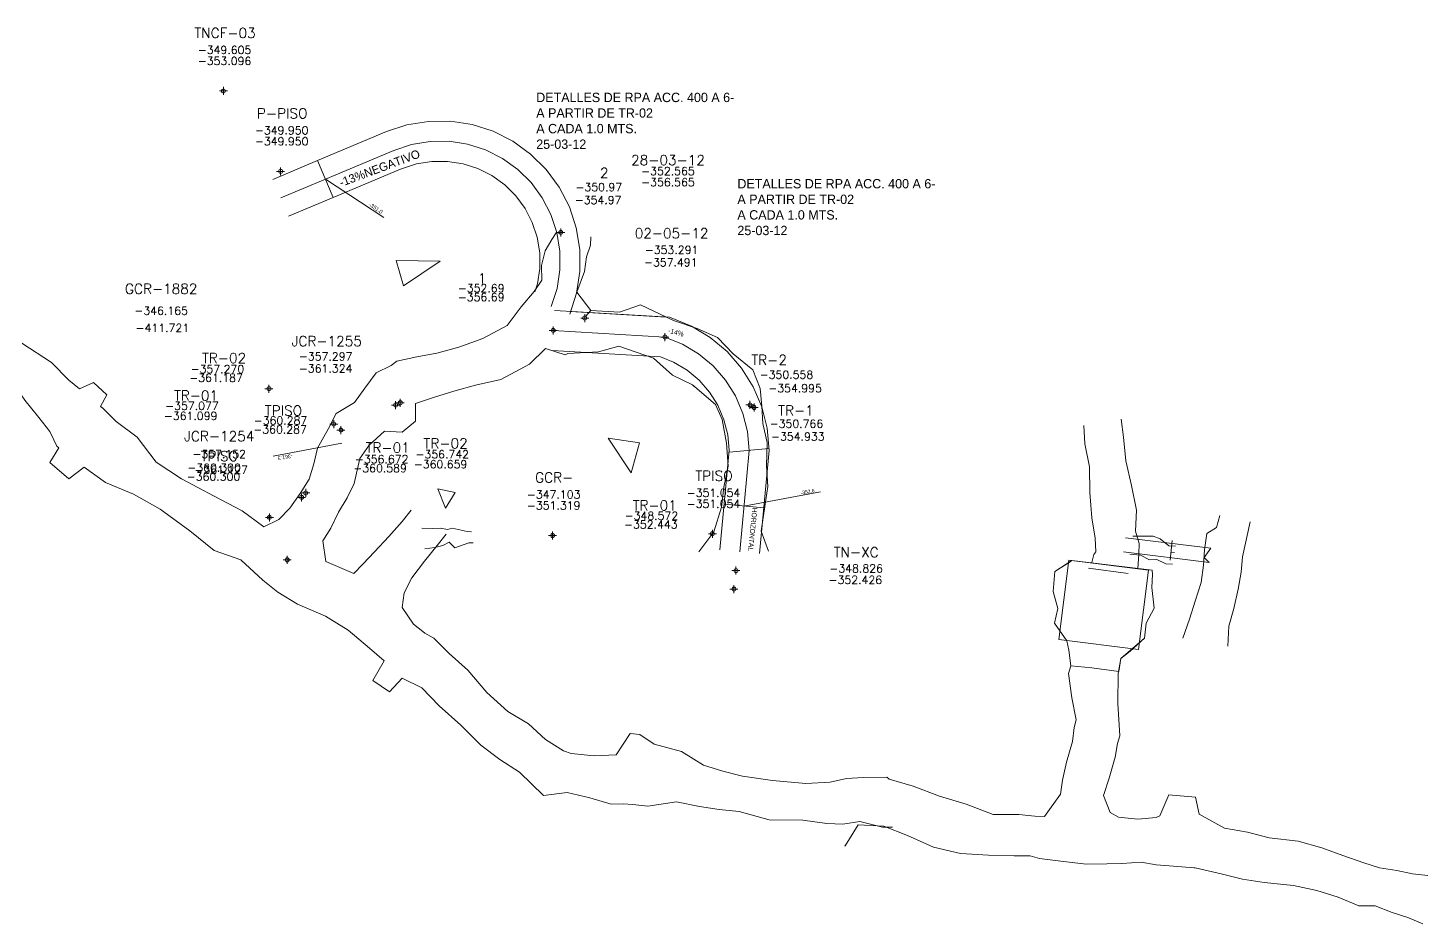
# Model space of a CAD drawing. Extents: x 10449 to 11319, y 9663 to 10021.
# Drawn here: x 10881.9 to 11056.8, y 9740.3 to 9852.3 of the extents above; entities that cross this region are included whole.
import ezdxf
from ezdxf.enums import TextEntityAlignment as Align

# ---------------------------------------------------------------- set-up
doc = ezdxf.new("R2010")
doc.units = 0
doc.header["$MEASUREMENT"] = 0
doc.header["$PDMODE"] = 34
doc.header["$PDSIZE"] = 0.5
for name, color, linetype in [('F-400--7723-EW-SCR', 2, 'Continuous'), ('R-400-7649-NE-FIC', 38, 'Continuous'), ('R-400-7649-NE-SCR', 38, 'Continuous')]:
    doc.layers.add(name, color=color, linetype=linetype)
doc.styles.add('ROMAND', font='ROMAND.SHX')
doc.styles.add('ROMANS', font='ROMANS.SHX', dxfattribs={"width": 2.5})

# ---------------------------------------------------------------- blocks, each defined once
blk = doc.blocks.new('F2')
at = {"lineweight": 0}
blk.add_point((0, 0), dxfattribs=at)
at = {"lineweight": 0, "style": 'ROMAND'}
for tag, height, p in [('NOMBRE', 1.25, (0.2, 6.62)), ('CIELO', 1, (0.14, 4.62)), ('PISO', 1, (0.14, 3.25))]:
    blk.add_attdef(tag, text='', height=height, dxfattribs=at).set_placement(p, align=Align.CENTER)
at = {"lineweight": 0, "style": 'ROMANS', "flags": 1}
for tag, p in [('MINA', (-0.07, -3.26)), ('LOCALIZACION', (-0.07, -4.93)), ('ESTRUCTURA', (-0.07, -6.62)), ('NIVEL', (-0.07, -8.29)), ('OBRA', (-0.07, -10.12)), ('ATRAS', (-0.07, -13.48)), ('FECHA', (-0.07, -11.79)), ('TOPOGRAFO', (2.67, -15.3))]:
    blk.add_attdef(tag, text='', height=1.25, dxfattribs=at).set_placement(p, align=Align.CENTER)

msp = doc.modelspace()

# ---------------------------------------------------------------- linework, layer by layer
at = {"color": 3, "linetype": 'Continuous', "lineweight": 0, "flags": 128}
msp.add_lwpolyline([(10949.61, 9816.53), (10950.45, 9819.15), (10950.87, 9821.86), (10950.85, 9824.61), (10950.41, 9827.32), (10949.55, 9829.93), (10948.29, 9832.37), (10946.66, 9834.59), (10944.71, 9836.52), (10942.48, 9838.12), (10940.03, 9839.36), (10937.41, 9840.2), (10934.69, 9840.61), (10931.95, 9840.6), (10929.23, 9840.15), (10926.72, 9839.32), (10918.09, 9835.7, 0.000083), (10918.09, 9835.7), (10912.52, 9833.36)], format="xyb", dxfattribs=at)
at = {"color": 1, "linetype": 'Continuous', "lineweight": 0, "flags": 128}
for points, elevation in [([(10947.29, 9817.48), (10948.01, 9819.72), (10948.37, 9822.05), (10948.35, 9824.4), (10947.97, 9826.73), (10947.24, 9828.96), (10946.16, 9831.05), (10944.76, 9832.95), (10943.09, 9834.61), (10941.18, 9835.98), (10939.08, 9837.04), (10936.84, 9837.75), (10934.51, 9838.11), (10932.15, 9838.1), (10929.83, 9837.72), (10927.6, 9836.98), (10919.06, 9833.39), (10913.49, 9831.05)], -347.19), ([(10970.83, 9786.85), (10972.01, 9799.5), (10971.8, 9801.85), (10971.22, 9804.13), (10970.3, 9806.3), (10969.05, 9808.29), (10967.5, 9810.06), (10965.7, 9811.57), (10963.68, 9812.78), (10961.49, 9813.66), (10947.53, 9814.48)], -348.84), ([(11030.8, 9791.35), (11030.4, 9789.86), (11029.18, 9789.14), (11028.92, 9787.07), (11028.78, 9785.18), (11028.48, 9783.01), (11027.74, 9780.65), (11027.03, 9778.43), (11026.19, 9776.05)], -353.81), ([(11031.8, 9775.03), (11031.95, 9777.53), (11032.56, 9779.76), (11033.11, 9782.17), (11033.5, 9784.31), (11033.64, 9786.21), (11034.59, 9790.58)], -349.91)]:
    msp.add_lwpolyline(points, dxfattribs=dict(at, elevation=elevation))
at = {"color": 3, "linetype": 'Continuous', "lineweight": 0, "flags": 128}
for points in [[(10945.25, 9819.29), (10945.57, 9820.3), (10945.86, 9822.23), (10945.86, 9824.19), (10945.54, 9826.13), (10944.92, 9827.99), (10944.03, 9829.73), (10942.86, 9831.31), (10941.47, 9832.69), (10939.88, 9833.83), (10938.13, 9834.72), (10936.26, 9835.31), (10934.32, 9835.61), (10932.36, 9835.6), (10930.43, 9835.28), (10928.47, 9834.64), (10920.03, 9831.09), (10914.46, 9828.75)], [(10973.32, 9786.62), (10974.52, 9799.5), (10974.27, 9802.27), (10973.6, 9804.93), (10972.52, 9807.46), (10971.06, 9809.79), (10969.25, 9811.85), (10967.15, 9813.62), (10964.79, 9815.03), (10962.04, 9816.13), (10947.68, 9816.98)], [(10968.34, 9787.08), (10969.5, 9799.51), (10969.33, 9801.43), (10968.84, 9803.33), (10968.08, 9805.14), (10967.04, 9806.79), (10965.75, 9808.27), (10964.25, 9809.53), (10962.57, 9810.54), (10960.94, 9811.19), (10947.38, 9811.98)], [(11019.01, 9788.59), (11029.71, 9787.29)], [(11018.79, 9786.81), (11029.49, 9785.51)], [(11010.71, 9775.88), (11011.97, 9785.8)], [(11011.97, 9785.8), (11021.89, 9784.55)], [(11020.64, 9774.63), (11021.89, 9784.55)], [(11010.71, 9775.88), (11020.64, 9774.63)]]:
    msp.add_lwpolyline(points, dxfattribs=at)
at = {"color": 2, "linetype": 'Continuous', "lineweight": 0, "flags": 128}
for points, elevation in [([(10920.03, 9831.09), (10918.09, 9835.7)], -351.19), ([(10919.06, 9833.39), (10926.37, 9828.59)], -351.19), ([(10947.53, 9814.48), (10961.49, 9813.66)], -352.69), ([(10921.13, 9800.42), (10912.53, 9798.8)], -347.19)]:
    msp.add_lwpolyline(points, dxfattribs=dict(at, elevation=elevation))
for points in [[(10933.39, 9823.15), (10927.92, 9823.22), (10928.81, 9820.05)], [(10933.1, 9794.68), (10934.09, 9792.27), (10935.3, 9794.26)]]:
    msp.add_lwpolyline(points, close=True, dxfattribs=at)
msp.add_lwpolyline([(10949.66, 9816.86), (10961.64, 9816.16)], dxfattribs=at)
at = {"color": 5, "linetype": 'Continuous', "lineweight": 0, "flags": 128}
for points in [[(10958.29, 9800.43), (10954.38, 9801.02), (10957.27, 9796.7), (10958.29, 9800.43)], [(10971.36, 9792.55), (10980.92, 9794.32)], [(10973.85, 9792.31), (10968.87, 9792.78)]]:
    msp.add_lwpolyline(points, dxfattribs=at)
at = {"color": 5, "linetype": 'Continuous', "lineweight": 0, "elevation": -352.84, "flags": 128}
msp.add_lwpolyline([(10974.5, 9799.73), (10969.52, 9799.28)], dxfattribs=at)
at = {"color": 1, "linetype": 'Continuous', "lineweight": 0, "flags": 128}
for points in [[(11024.88, 9788.23), (11024.61, 9785.79)], [(11024.72, 9786.8), (11025.14, 9786.75)], [(11014.42, 9784.8), (11019.37, 9784.12)]]:
    msp.add_lwpolyline(points, dxfattribs=at)
at = {"color": 3, "linetype": 'Continuous', "lineweight": 0, "elevation": -355.25, "flags": 128}
for points in [[(11028.85, 9786.13), (11029.71, 9787.29)], [(11028.85, 9786.13), (11029.49, 9785.51)]]:
    msp.add_lwpolyline(points, dxfattribs=at)
at = {"color": 1, "linetype": 'Continuous', "lineweight": 0, "flags": 128}
msp.add_lwpolyline([(11014.81, 9772.34), (11018.18, 9771.9), (11018.44, 9773.49), (11021.4, 9776.04), (11021.61, 9777.93), (11022.62, 9779.79), (11022.34, 9782.37), (11022.4, 9783.99), (11022.37, 9784.54), (11012.33, 9785.75), (11010.2, 9784.38), (11009.99, 9781.88), (11010.56, 9779.76), (11010.15, 9777.9), (11011.72, 9775.71), (11011.93, 9774.56), (11012.21, 9772.59)], close=True, dxfattribs=at)
at = {"layer": 'F-400--7723-EW-SCR', "color": 1, "linetype": 'Continuous', "lineweight": 0, "elevation": -353.03, "flags": 128}
for points in [[(10854.83, 9829.06), (10855.26, 9828.06), (10857.48, 9827.01), (10859.48, 9826.25), (10861.41, 9825.69), (10862.51, 9825.51), (10865, 9824.48), (10868.16, 9822.73), (10870.55, 9820.66), (10875.74, 9818.07), (10881.16, 9812.89), (10884.84, 9810.48), (10887.03, 9808.26), (10888.35, 9807.19), (10888.35, 9807.19), (10888.35, 9807.19)], [(10884.62, 9801.86), (10884.62, 9801.86), (10883.25, 9803.59), (10881.53, 9805.76), (10880.11, 9807.81), (10873.6, 9812.9), (10871.2, 9813.89), (10865.98, 9817.47), (10863.99, 9815.84), (10862.67, 9812.8), (10861.71, 9810.62), (10860.13, 9808.2), (10858.22, 9806.45), (10857.47, 9805.28), (10857.55, 9804.86), (10857.55, 9804.86), (10857.55, 9804.86)]]:
    msp.add_lwpolyline(points, dxfattribs=at)
at = {"layer": 'F-400--7723-EW-SCR', "color": 2, "linetype": 'Continuous', "lineweight": 0}
for points in [[(10911.37, 9789.94, -356.45), (10908.65, 9791.97, -356.44), (10905.17, 9793.8, -356.41), (10901.07, 9795.94, -356.33), (10897.91, 9798.04, -356.3), (10895.57, 9801.14, -355.98), (10892.93, 9803.12, -355.18), (10891.28, 9804.76, -355.14), (10890.96, 9804.99, -355.12), (10891.76, 9806.44, -355.14), (10890.09, 9808, -355.12), (10888.35, 9807.19, -355.32)], [(10911.37, 9789.94, -361.15), (10908.65, 9791.97, -360.74), (10905.17, 9793.8, -360.61), (10901.07, 9795.94, -360.53), (10897.91, 9798.04, -360.4), (10895.57, 9801.14, -360.18), (10892.93, 9803.12, -360.08), (10891.28, 9804.76, -359.94), (10890.96, 9804.99, -359.92), (10891.76, 9806.44, -359.54), (10890.09, 9808, -359.52), (10888.35, 9807.19, -359.42)], [(11013.84, 9802.62, -360.85), (11013.93, 9800.33, -360.37), (11013.93, 9800.33, -360.37), (11014.53, 9797.43, -359.78), (11014.57, 9794.23, -358.86), (11014.81, 9791.07, -358.84), (11015.24, 9788.54, -359.01), (11015.32, 9786.85, -357.56), (11015.09, 9786.5, -357.25), (11014.81, 9785.48, -357.23)], [(11013.84, 9802.62, -364.65), (11013.93, 9800.33, -364.37), (11013.93, 9800.33, -364.37), (11014.53, 9797.43, -363.88), (11014.57, 9794.23, -363.46), (11014.81, 9791.07, -363.24), (11015.24, 9788.54, -362.81), (11015.32, 9786.85, -362.56), (11015.09, 9786.5, -362.25), (11014.81, 9785.48, -362.23)], [(11018.48, 9803.41, -360.85), (11018.76, 9801.16, -360.37), (11018.76, 9801.16, -360.37), (11019.06, 9798.2, -359.78), (11019.79, 9795.13, -358.86), (11020.42, 9792.03, -358.84), (11020.27, 9789.4, -359.01), (11020.74, 9787.89, -357.56), (11020.7, 9786.54, -357.25), (11020.59, 9784.76, -357.23)], [(11018.48, 9803.41, -364.65), (11018.76, 9801.16, -364.37), (11018.76, 9801.16, -364.37), (11019.06, 9798.2, -363.88), (11019.79, 9795.13, -363.46), (11020.42, 9792.03, -363.24), (11020.27, 9789.4, -362.81), (11020.74, 9787.89, -362.56), (11020.7, 9786.54, -362.25), (11020.59, 9784.76, -362.23)], [(10911.27, 9783.28, -356.53), (10908.5, 9785.85, -356.45), (10905.15, 9786.98, -356.44), (10902.13, 9789.46, -356.41), (10898.43, 9792.18, -356.33), (10895.09, 9794.03, -356.3), (10891.61, 9795.49, -355.98), (10888.91, 9797.39, -355.18), (10887.02, 9795.93, -355.14), (10884.63, 9797.97, -355.12), (10885.76, 9799.84, -355.14), (10885.51, 9800.01, -355.12), (10884.62, 9801.86, -355.32)], [(10911.27, 9783.28, -361.33), (10908.5, 9785.85, -361.15), (10905.15, 9786.98, -360.74), (10902.13, 9789.46, -360.61), (10898.43, 9792.18, -360.53), (10895.09, 9794.03, -360.4), (10891.61, 9795.49, -360.18), (10888.91, 9797.39, -360.08), (10887.02, 9795.93, -359.94), (10884.63, 9797.97, -359.92), (10885.76, 9799.84, -359.54), (10885.51, 9800.01, -359.52), (10884.62, 9801.86, -359.42)], [(10929.78, 9792.04, -357.66), (10928.67, 9790.62, -357.37), (10927, 9788.74, -357.08), (10925.19, 9786.83, -356.89), (10923.75, 9785.28, -357.4), (10922.63, 9784.13, -357.39)], [(10929.78, 9792.04, -361.46), (10928.67, 9790.62, -361.47), (10927, 9788.74, -361.48), (10925.19, 9786.83, -361.39), (10923.75, 9785.28, -361.4), (10922.63, 9784.13, -361.39)], [(10934.14, 9789.02, -357.66), (10933.03, 9787.6, -357.37), (10931.44, 9785.66, -357.08), (10929.87, 9783.58, -356.89), (10928.92, 9781.69, -357.4), (10928.65, 9779.86, -357.18)], [(10934.14, 9789.02, -361.46), (10933.03, 9787.6, -361.47), (10931.44, 9785.66, -361.48), (10929.87, 9783.58, -361.39), (10928.92, 9781.69, -361.4), (10928.65, 9779.86, -361.48)], [(10937.34, 9789.33, -349), (10936.79, 9789.35, -349.62), (10934.9, 9789.79, -351.41), (10934.32, 9789.61, -351.91), (10933.44, 9789.79, -353.33), (10932.41, 9789.75, -355.09), (10931.13, 9789.77, -356.76)], [(10937.34, 9789.33, -351.1), (10936.79, 9789.35, -351.72), (10934.9, 9789.79, -354.11), (10934.32, 9789.61, -354.41), (10933.44, 9789.79, -356.03), (10932.41, 9789.75, -357.39), (10931.13, 9789.77, -359.56)], [(11025.27, 9787.54, -349.93), (11024.43, 9787.58, -350.59), (11023.36, 9788.46, -351.7), (11022.5, 9788.8, -352.43), (11021.29, 9788.79, -353.85), (11019.95, 9788.8, -355.31)], [(11025.27, 9787.54, -351.53), (11024.43, 9787.58, -352.29), (11023.36, 9788.46, -353.6), (11022.5, 9788.8, -354.63), (11021.29, 9788.79, -355.95), (11019.95, 9788.8, -357.71)], [(10937.53, 9787.94, -349), (10936.98, 9787.96, -349.62), (10935.25, 9787.32, -351.41), (10934.54, 9788.03, -351.91), (10933.75, 9787.61, -353.33), (10932.75, 9787.37, -355.09), (10931.49, 9787.19, -356.76)], [(10937.53, 9787.94, -351.1), (10936.98, 9787.96, -351.72), (10935.25, 9787.32, -354.11), (10934.54, 9788.03, -354.41), (10933.75, 9787.61, -356.03), (10932.75, 9787.37, -357.39), (10931.49, 9787.19, -359.56)], [(11024.91, 9785.27, -349.93), (11024.06, 9785.31, -350.59), (11022.95, 9785.89, -351.7), (11022.02, 9785.83, -352.43), (11020.91, 9786.42, -353.85), (11019.59, 9786.53, -355.31)], [(11024.91, 9785.27, -351.53), (11024.06, 9785.31, -352.29), (11022.95, 9785.89, -353.6), (11022.02, 9785.83, -354.63), (11020.91, 9786.42, -355.95), (11019.59, 9786.53, -357.71)], [(10922.63, 9784.13, -357.39), (10919.12, 9785.62, -357.03)], [(10922.63, 9784.13, -361.39), (10919.12, 9785.62, -361.33)], [(11012.24, 9785.66, -356.7), (11010.2, 9784.38, -356.01), (11009.99, 9781.88, -356.13), (11010.56, 9779.76, -356.15), (11010.15, 9777.9, -357.27), (11011.72, 9775.71, -357.48), (11011.93, 9774.56, -357.49), (11012.21, 9772.59, -358.01)], [(11012.24, 9785.66, -361.7), (11010.2, 9784.38, -361.71), (11009.99, 9781.88, -362.03), (11010.56, 9779.76, -362.05), (11010.15, 9777.9, -362.07), (11011.72, 9775.71, -362.18), (11011.93, 9774.56, -362.09), (11012.21, 9772.59, -362.21)], [(10924.59, 9774.78, -357.18), (10921.93, 9777.03, -357.07), (10919.09, 9778.8, -357.39), (10915.58, 9780.29, -357.03), (10913.12, 9781.81, -356.84), (10911.27, 9783.28, -356.53)], [(10924.59, 9774.78, -361.48), (10921.93, 9777.03, -361.67), (10919.09, 9778.8, -361.39), (10915.58, 9780.29, -361.33), (10913.12, 9781.81, -361.44), (10911.27, 9783.28, -361.33)], [(11022.4, 9783.99, -356.7), (11022.34, 9782.37, -356.01), (11022.62, 9779.79, -356.13), (11021.61, 9777.93, -356.15), (11021.4, 9776.04, -357.27), (11019.61, 9774.41, -357.48), (11018.44, 9773.49, -357.49), (11018.13, 9771.62, -358.01)], [(11022.4, 9783.99, -361.7), (11022.34, 9782.37, -361.71), (11022.62, 9779.79, -362.03), (11021.61, 9777.93, -362.05), (11021.4, 9776.04, -362.07), (11019.61, 9774.41, -362.18), (11018.44, 9773.49, -362.09), (11018.13, 9771.62, -362.21)], [(10948.8, 9761.99, -358.27), (10946.57, 9763.38, -357.98), (10944.43, 9765.35, -358.39), (10941.84, 9766.9, -357.99), (10939.23, 9769.24, -357.57), (10936.85, 9772.03, -356.85), (10934.55, 9774.12, -356.35), (10932.63, 9776.04, -356.86), (10931.49, 9776.69, -357.12), (10931.26, 9776.88, -357.11), (10930.09, 9777.81, -357.16), (10928.65, 9779.86, -357.18)], [(10948.8, 9761.99, -362.47), (10946.57, 9763.38, -362.48), (10944.43, 9765.35, -362.39), (10941.84, 9766.9, -362.29), (10939.23, 9769.24, -362.17), (10936.85, 9772.03, -362.05), (10934.55, 9774.12, -361.85), (10932.63, 9776.04, -361.76), (10931.49, 9776.69, -361.72), (10931.26, 9776.88, -361.71), (10930.09, 9777.81, -361.66), (10928.65, 9779.86, -361.48)], [(10946.32, 9756.37, -358.26), (10943.33, 9759.32, -357.98), (10940.88, 9760.89, -358.39), (10938.47, 9762.68, -357.99), (10935.98, 9765.18, -357.57), (10933.3, 9767.58, -356.85), (10931.12, 9769.82, -356.35), (10928.64, 9771.04, -356.86), (10927.09, 9769.36, -357.12), (10924.99, 9770.77, -357.11), (10926.41, 9773.2, -357.16), (10924.59, 9774.78, -357.18)], [(10946.32, 9756.37, -362.36), (10943.33, 9759.32, -362.48), (10940.88, 9760.89, -362.39), (10938.47, 9762.68, -362.29), (10935.98, 9765.18, -362.17), (10933.3, 9767.58, -362.05), (10931.12, 9769.82, -361.85), (10928.64, 9771.04, -361.76), (10927.09, 9769.36, -361.72), (10924.99, 9770.77, -361.71), (10926.41, 9773.2, -361.66), (10924.59, 9774.78, -361.48)], [(11012.21, 9772.59, -362.21), (11011.89, 9771.65, -362.15), (11012.31, 9768.6, -362.17)], [(11012.21, 9772.59, -358.01), (11011.89, 9771.65, -358.15), (11012.31, 9768.6, -357.97)], [(11018.13, 9771.62, -362.21), (11018.13, 9771.62, -362.21), (11018.07, 9767.88, -362.17)], [(11018.13, 9771.62, -358.01), (11018.13, 9771.62, -358.01), (11018.07, 9767.88, -357.97)], [(11012.31, 9768.6, -357.97), (11012.86, 9765.85, -357.56), (11012.61, 9764.88, -357.79), (11012.4, 9763.15, -357.64), (11011.65, 9760.55, -358.13), (11011.14, 9758.29, -358), (11010.92, 9756.55, -358.05), (11008.9, 9753.77, -358.59)], [(11012.31, 9768.6, -362.17), (11012.86, 9765.85, -361.86), (11012.61, 9764.88, -361.89), (11012.4, 9763.15, -361.84), (11011.65, 9760.55, -361.83), (11011.14, 9758.29, -361.9), (11010.92, 9756.55, -362.15), (11008.9, 9753.77, -362.59)], [(11018.07, 9767.88, -357.97), (11018.31, 9763.85, -357.56), (11018.05, 9762.87, -357.79), (11017.75, 9761.18, -357.64), (11017, 9758.57, -358.13), (11016.3, 9756.38, -358), (11017.12, 9754.27, -358.05), (11017.12, 9754.27, -358.05)], [(11018.07, 9767.88, -362.17), (11018.31, 9763.85, -361.86), (11018.05, 9762.87, -361.89), (11017.75, 9761.18, -361.84), (11017, 9758.57, -361.83), (11016.3, 9756.38, -361.9), (11017.12, 9754.27, -362.15), (11017.12, 9754.27, -362.15)], [(10971.19, 9758.79, -357.22), (10971.19, 9758.79, -357.22), (10971.19, 9758.79, -357.22), (10968.74, 9759.44, -357.92), (10966.31, 9760.19, -358.31), (10963.56, 9761.87, -358.1), (10960.14, 9762.82, -358), (10958.35, 9764, -357.89), (10957.15, 9764.12, -357.89), (10955.38, 9761.49, -357.88), (10952.66, 9761.36, -357.98), (10949.77, 9761.65, -358.17), (10948.8, 9761.99, -358.27)], [(10971.19, 9758.79, -362.02), (10971.19, 9758.79, -362.02), (10971.19, 9758.79, -362.02), (10968.74, 9759.44, -362.32), (10966.31, 9760.19, -362.51), (10963.56, 9761.87, -362.6), (10960.14, 9762.82, -362.5), (10958.35, 9764, -362.49), (10957.15, 9764.12, -362.49), (10955.38, 9761.49, -362.38), (10952.66, 9761.36, -362.48), (10949.77, 9761.65, -362.47), (10948.8, 9761.99, -362.47)], [(10989.2, 9758.7, -358.71), (10989.2, 9758.7, -358.71), (10986.29, 9758.63, -358.15), (10984.17, 9758.5, -357.8), (10982.13, 9758.07, -358.06), (10979.1, 9757.91, -358.6), (10974.92, 9758.25, -357.61), (10971.19, 9758.79, -357.22), (10971.19, 9758.79, -357.22), (10971.19, 9758.79, -357.22)], [(10989.2, 9758.7, -362.81), (10989.2, 9758.7, -362.81), (10986.29, 9758.63, -362.95), (10984.17, 9758.5, -362.9), (10982.13, 9758.07, -362.96), (10979.1, 9757.91, -362.5), (10974.92, 9758.25, -362.11), (10971.19, 9758.79, -362.02), (10971.19, 9758.79, -362.02), (10971.19, 9758.79, -362.02)], [(11008.9, 9753.77, -358.59), (11008.9, 9753.77, -358.59), (11008.9, 9753.77, -358.59), (11007.69, 9753.8, -357.59), (11005.71, 9754.03, -357.49), (11002.48, 9754, -357.39), (10999.11, 9755.3, -357.29), (10995.8, 9756.29, -357.99), (10992.52, 9757.57, -358.29), (10989.5, 9758.42, -358.39), (10989.2, 9758.7, -358.71), (10989.2, 9758.7, -358.71), (10989.2, 9758.7, -358.71)], [(11008.9, 9753.77, -362.59), (11008.9, 9753.77, -362.59), (11008.9, 9753.77, -362.59), (11007.69, 9753.8, -362.39), (11005.71, 9754.03, -362.39), (11002.48, 9754, -362.29), (10999.11, 9755.3, -362.49), (10995.8, 9756.29, -362.49), (10992.52, 9757.57, -362.39), (10989.5, 9758.42, -362.39), (10989.2, 9758.7, -362.81), (10989.2, 9758.7, -362.81), (10989.2, 9758.7, -362.81)], [(10970.75, 9754.41, -357.22), (10970.75, 9754.41, -357.22), (10970.75, 9754.41, -357.22), (10968.26, 9754.66, -357.92), (10965.79, 9755.01, -358.31), (10962.93, 9755.6, -358.1), (10959.36, 9755.06, -358), (10957.47, 9755.25, -357.89), (10956.27, 9755.37, -357.89), (10954.76, 9755.32, -357.88), (10952.12, 9756.09, -357.98), (10949.28, 9756.77, -358.17), (10946.32, 9756.37, -358.26)], [(10970.75, 9754.41, -362.02), (10970.75, 9754.41, -362.02), (10970.75, 9754.41, -362.02), (10968.26, 9754.66, -362.32), (10965.79, 9755.01, -362.51), (10962.93, 9755.6, -362.6), (10959.36, 9755.06, -362.5), (10957.47, 9755.25, -362.49), (10956.27, 9755.37, -362.49), (10954.76, 9755.32, -362.38), (10952.12, 9756.09, -362.48), (10949.28, 9756.77, -362.47), (10946.32, 9756.37, -362.36)], [(11034.29, 9751.79, -358.91), (11034.29, 9751.79, -358.91), (11034.29, 9751.79, -358.91), (11031.42, 9752.29, -358.87), (11028.25, 9754.05, -358.75), (11027.77, 9756.2, -358.74), (11024.45, 9756.48, -358.65), (11023.32, 9753.83, -358.97)], [(11034.29, 9751.79, -363.61), (11034.29, 9751.79, -363.61), (11034.29, 9751.79, -363.61), (11031.42, 9752.29, -363.67), (11028.25, 9754.05, -363.35), (11027.77, 9756.2, -363.34), (11024.45, 9756.48, -363.25), (11023.32, 9753.83, -363.07)], [(10989.92, 9752.42, -358.54), (10988.69, 9752.42, -358.71), (10985.84, 9753.15, -358.15), (10983.71, 9752.82, -357.8), (10981.7, 9752.88, -358.06), (10978.73, 9753.33, -358.6), (10974.52, 9753.37, -357.61), (10970.75, 9754.41, -357.22), (10970.75, 9754.41, -357.22), (10970.75, 9754.41, -357.22)], [(10989.92, 9752.42, -362.84), (10988.69, 9752.42, -362.81), (10985.84, 9753.15, -362.95), (10983.71, 9752.82, -362.9), (10981.7, 9752.88, -362.96), (10978.73, 9753.33, -362.5), (10974.52, 9753.37, -362.11), (10970.75, 9754.41, -362.02), (10970.75, 9754.41, -362.02), (10970.75, 9754.41, -362.02)], [(11023.32, 9753.83, -358.97), (11023.32, 9753.83, -358.97), (11022.85, 9753.63, -358.72), (11020.56, 9753.45, -358.98), (11018.14, 9753.67, -358.63), (11017.12, 9754.27, -358.05), (11017.12, 9754.27, -358.05)], [(11023.32, 9753.83, -363.07), (11023.32, 9753.83, -363.07), (11022.85, 9753.63, -363.42), (11020.56, 9753.45, -363.28), (11018.14, 9753.67, -363.03), (11017.12, 9754.27, -362.15), (11017.12, 9754.27, -362.15)], [(11014.1, 9747.83, -358.59), (11010.97, 9748.19, -358.59), (11008.29, 9748.5, -358.59), (11007.12, 9748.84, -357.59), (11005.11, 9748.87, -357.49), (11001.9, 9748.94, -357.39), (10998.4, 9749.14, -357.29), (10995.06, 9749.93, -357.99), (10991.81, 9751.41, -358.29), (10988.82, 9752.56, -358.39), (10985.62, 9752.73, -357.89), (10984.01, 9750.1, -357.29), (10983.91, 9750.11, -357.29)], [(11014.1, 9747.83, -362.59), (11010.97, 9748.19, -362.69), (11008.29, 9748.5, -362.59), (11007.12, 9748.84, -362.39), (11005.11, 9748.87, -362.39), (11001.9, 9748.94, -362.29), (10998.4, 9749.14, -362.49), (10995.06, 9749.93, -362.49), (10991.81, 9751.41, -362.39), (10988.82, 9752.56, -362.39), (10985.62, 9752.73, -362.39), (10984.01, 9750.1, -362.39), (10983.91, 9750.11, -362.39)], [(11056.82, 9746.4, -359.58), (11054.89, 9746.62, -359.12), (11052.92, 9747.03, -359.37), (11050.75, 9747.37, -359.32), (11048.79, 9747.99, -359.47), (11046.18, 9748.88, -359.13), (11043.54, 9749.87, -358.79), (11040.61, 9750.7, -359.26), (11036.97, 9751.1, -359.54), (11034.29, 9751.79, -358.91)], [(11056.82, 9746.4, -363.58), (11054.89, 9746.62, -363.52), (11052.92, 9747.03, -363.47), (11050.75, 9747.37, -363.52), (11048.79, 9747.99, -363.47), (11046.18, 9748.88, -363.53), (11043.54, 9749.87, -363.59), (11040.61, 9750.7, -363.56), (11036.97, 9751.1, -363.54), (11034.29, 9751.79, -363.61)], [(11022.85, 9747.75, -358.97), (11022.85, 9747.75, -358.97), (11022.85, 9747.75, -358.97), (11020.98, 9748.07, -358.98), (11018.59, 9747.88, -358.63), (11016.69, 9747.84, -358.52), (11014.1, 9747.83, -358.59)], [(11022.85, 9747.75, -363.07), (11022.85, 9747.75, -363.07), (11022.85, 9747.75, -363.07), (11020.98, 9748.07, -363.28), (11018.59, 9747.88, -363.03), (11016.69, 9747.84, -362.92), (11014.1, 9747.83, -362.59)], [(11033.65, 9745.93, -358.91), (11033.65, 9745.93, -358.91), (11033.65, 9745.93, -358.91), (11030.98, 9746.61, -358.87), (11027.73, 9747.37, -358.75), (11027.63, 9747.37, -358.74), (11025.04, 9747.58, -358.65), (11022.85, 9747.75, -358.97)], [(11033.65, 9745.93, -363.61), (11033.65, 9745.93, -363.61), (11033.65, 9745.93, -363.61), (11030.98, 9746.61, -363.67), (11027.73, 9747.37, -363.35), (11027.63, 9747.37, -363.34), (11025.04, 9747.58, -363.25), (11022.85, 9747.75, -363.07)], [(11056.16, 9740.34, -359.58), (11054.29, 9741.15, -359.12), (11052.34, 9741.76, -359.37), (11050.22, 9742.6, -359.32), (11048.2, 9742.62, -359.47), (11045.62, 9743.71, -359.13), (11042.95, 9744.51, -358.79), (11040, 9745.13, -359.26), (11036.36, 9745.53, -359.54), (11033.65, 9745.93, -358.91)], [(11056.16, 9740.34, -363.58), (11054.29, 9741.15, -363.52), (11052.34, 9741.76, -363.47), (11050.22, 9742.6, -363.52), (11048.2, 9742.62, -363.47), (11045.62, 9743.71, -363.53), (11042.95, 9744.51, -363.59), (11040, 9745.13, -363.56), (11036.36, 9745.53, -363.54), (11033.65, 9745.93, -363.61)]]:
    msp.add_polyline3d(points, dxfattribs=at)
at = {"layer": 'R-400-7649-NE-SCR', "color": 38, "linetype": 'Continuous', "lineweight": 0}
for points in [[(10947.99, 9826.8, -352.56), (10947.35, 9825.83, -352.55), (10946.54, 9824.44, -352.87), (10946.07, 9822.59, -353.33), (10946.12, 9820.77, -353.57)], [(10947.99, 9826.8, -356.56), (10947.35, 9825.83, -356.85), (10946.54, 9824.44, -357.07), (10946.07, 9822.59, -357.43), (10946.12, 9820.77, -357.67)], [(10952.25, 9826.19, -352.56), (10952.2, 9825.14, -352.55), (10951.69, 9823.7, -352.87), (10951.42, 9821.83, -353.33), (10950.47, 9819.27, -353.36)], [(10952.25, 9826.19, -356.56), (10952.2, 9825.14, -356.85), (10951.69, 9823.7, -357.07), (10951.42, 9821.83, -357.43), (10950.47, 9819.27, -357.56)], [(10946.12, 9820.77, -353.57), (10945.14, 9819.35, -353.37), (10943.51, 9817.43, -353.85), (10941.77, 9815.12, -354.08), (10938.73, 9813.49, -354.56)], [(10946.12, 9820.77, -357.67), (10945.14, 9819.35, -357.77), (10943.51, 9817.43, -358.25), (10941.77, 9815.12, -358.38), (10938.73, 9813.49, -358.96)], [(10950.47, 9819.27, -353.36), (10952.22, 9816.98, -353.36)], [(10950.47, 9819.27, -357.56), (10952.22, 9816.98, -357.56)], [(10951.55, 9816.21, -353.29), (10952.22, 9816.98, -353.36), (10955.81, 9816.78, -353.15), (10958.42, 9817.67, -352.71), (10962.55, 9815.72, -351.93), (10965.5, 9814.73, -350.95), (10968.05, 9813.61, -350.89), (10970, 9811.57, -350.96)], [(10951.55, 9816.21, -357.49), (10952.22, 9816.98, -357.56), (10955.81, 9816.78, -357.05), (10958.42, 9817.67, -356.61), (10962.55, 9815.72, -356.03), (10965.5, 9814.73, -355.55), (10968.05, 9813.61, -355.19), (10970, 9811.57, -354.76)], [(10938.73, 9813.49, -358.96), (10935.73, 9812.4, -359.14), (10933.01, 9811.64, -359.39), (10930.49, 9811.2, -360.01), (10928.01, 9810.66, -360.33), (10927.27, 9810.11, -360.51), (10925.39, 9809.18, -360.7), (10924.01, 9807.28, -360.84)], [(10938.73, 9813.49, -354.56), (10935.73, 9812.4, -354.64), (10933.01, 9811.64, -355.29), (10930.49, 9811.2, -355.71), (10928.01, 9810.66, -356.33), (10927.27, 9810.11, -356.91), (10925.39, 9809.18, -356.9), (10924.01, 9807.28, -356.54)], [(10949.03, 9811.43, -353.29), (10946.56, 9812.23, -354.08), (10944.57, 9810.29, -353.98), (10940.97, 9808.36, -354.56)], [(10949.03, 9811.43, -357.49), (10946.56, 9812.23, -358.38), (10944.57, 9810.29, -358.68), (10940.97, 9808.36, -358.96)], [(10949.03, 9811.43, -353.29), (10949.37, 9811.59, -353.36), (10953.2, 9811.83, -353.15), (10955.71, 9812.54, -352.71), (10960.07, 9811.03, -351.93), (10962.42, 9808.89, -350.95), (10964.93, 9807.69, -350.89), (10967.82, 9805.25, -350.96)], [(10949.03, 9811.43, -357.49), (10949.37, 9811.59, -357.56), (10953.2, 9811.83, -357.05), (10955.71, 9812.54, -356.61), (10960.07, 9811.03, -356.03), (10962.42, 9808.89, -355.55), (10964.93, 9807.69, -355.19), (10967.82, 9805.25, -354.96)], [(10970, 9811.57, -350.96), (10972.46, 9809.55, -350.58), (10973.37, 9807.23, -350.47)], [(10970, 9811.57, -354.76), (10972.46, 9809.55, -354.68), (10973.37, 9807.23, -354.57)], [(10940.97, 9808.36, -354.56), (10937.81, 9807.63, -354.64), (10935.1, 9806.88, -355.29), (10932.69, 9806.16, -355.71), (10930.33, 9805.34, -356.33), (10930.31, 9803.15, -356.91), (10928.64, 9801.76, -356.9), (10926.47, 9801.89, -356.74)], [(10940.97, 9808.36, -358.96), (10937.81, 9807.63, -359.14), (10935.1, 9806.88, -359.39), (10932.69, 9806.16, -360.01), (10930.33, 9805.34, -360.33), (10930.31, 9803.15, -360.51), (10928.64, 9801.76, -360.7), (10926.47, 9801.89, -361.04)], [(10965.07, 9807.57, -355.24), (10965.12, 9807.5, -355.22)], [(10965.07, 9807.57, -350.72), (10965.12, 9807.5, -350.72)], [(10924.01, 9807.28, -356.54), (10922.71, 9805.48, -356.74), (10920.41, 9804.09, -357.07), (10919.46, 9802.23, -357.06), (10918.1, 9799.8, -356.59), (10918.1, 9799.8, -356.59), (10918.1, 9799.8, -356.59)], [(10924.01, 9807.28, -360.84), (10922.71, 9805.48, -361.04), (10920.41, 9804.09, -361.17), (10919.46, 9802.23, -361.26), (10918.1, 9799.8, -361.49), (10918.1, 9799.8, -361.49), (10918.1, 9799.8, -361.49)], [(10973.37, 9807.23, -354.57), (10973.6, 9805.04, -354.83), (10973.72, 9802.85, -354.52), (10974.25, 9800.47, -354.3), (10974.19, 9797.58, -353.63), (10974.33, 9794.99, -353.09), (10973.96, 9792.5, -352.76), (10973.5, 9789.4, -352.77), (10974.43, 9786.93, -352.64)], [(10973.37, 9807.23, -350.47), (10973.6, 9805.04, -350.53), (10973.72, 9802.85, -349.92), (10974.25, 9800.47, -349.7), (10974.19, 9797.58, -348.93), (10974.33, 9794.99, -348.49), (10973.96, 9792.5, -348.46), (10973.5, 9789.4, -348.47), (10974.43, 9786.93, -348.64)], [(10967.82, 9805.25, -354.96), (10968.63, 9803.34, -354.68), (10969.16, 9800.4, -354.3)], [(10967.82, 9805.25, -350.96), (10968.63, 9803.34, -350.58), (10969.16, 9800.4, -349.7)], [(10926.47, 9801.89, -356.74), (10924.53, 9800.15, -357.07), (10923.37, 9798.5, -357.06), (10923.37, 9798.5, -357.06), (10923.37, 9798.5, -357.06), (10923.37, 9798.5, -357.06)], [(10926.47, 9801.89, -361.04), (10924.53, 9800.15, -361.17), (10923.37, 9798.5, -361.26), (10923.37, 9798.5, -361.26), (10923.37, 9798.5, -361.26), (10923.37, 9798.5, -361.26)], [(10918.1, 9799.8, -356.59), (10917.63, 9797.82, -356.92), (10917.03, 9795.89, -356.57), (10915.93, 9794.1, -356.51), (10914.61, 9792.3, -356.74), (10913.24, 9790.86, -356.79), (10911.37, 9789.94, -356.45)], [(10918.1, 9799.8, -361.49), (10917.63, 9797.82, -361.92), (10917.03, 9795.89, -361.57), (10915.93, 9794.1, -361.31), (10914.61, 9792.3, -361.14), (10913.24, 9790.86, -361.09), (10911.37, 9789.94, -361.15)], [(10969.16, 9800.4, -354.3), (10969.39, 9797.52, -353.63), (10968.83, 9794.92, -353.09), (10968.56, 9792.43, -352.76), (10967.6, 9789.33, -352.77), (10965.73, 9786.81, -352.64)], [(10969.16, 9800.4, -349.7), (10969.39, 9797.52, -348.93), (10968.83, 9794.92, -348.49), (10968.56, 9792.43, -348.46), (10967.6, 9789.33, -348.47), (10965.73, 9786.81, -348.64)], [(10923.37, 9798.5, -357.06), (10922.67, 9795.36, -356.92), (10921.79, 9793.57, -356.57), (10920.7, 9791.78, -356.51), (10919.74, 9789.8, -356.74), (10918.73, 9788.19, -356.79), (10919.12, 9785.62, -357.03)], [(10923.37, 9798.5, -361.26), (10922.67, 9795.36, -361.92), (10921.79, 9793.57, -361.57), (10920.7, 9791.78, -361.31), (10919.74, 9789.8, -361.14), (10918.73, 9788.19, -361.09), (10919.12, 9785.62, -361.33)]]:
    msp.add_polyline3d(points, dxfattribs=at)

# ---------------------------------------------------------------- block references
at = {"color": 5, "linetype": 'Continuous', "lineweight": 0}
for p, values in [((10906.33, 9844.4, -349.61), {'NOMBRE': 'TNCF-03', 'CIELO': '-349.605', 'PISO': '-353.096'}), ((10947.45, 9788.87, -347.1), {'NOMBRE': 'GCR-', 'CIELO': '-347.103', 'PISO': '-351.319'})]:
    msp.add_blockref('F2', p, dxfattribs=at).add_auto_attribs(values)
at = {"color": 2, "linetype": 'Continuous', "lineweight": 0}
for p, values in [((10913.47, 9834.36, -349.95), {'NOMBRE': 'P-PISO', 'CIELO': '-349.950', 'PISO': '-349.950'}), ((10967.42, 9789.08, -351.05), {'NOMBRE': 'TPISO', 'CIELO': '-351.054', 'PISO': '-351.054'})]:
    msp.add_blockref('F2', p, dxfattribs=at).add_auto_attribs(values)
at = {"color": 5, "linetype": 'Continuous', "lineweight": 0}
ref = msp.add_blockref('F2', (10948.48, 9826.73, -352.56), dxfattribs=at)
ref.add_attrib('NOMBRE', '28-03-12', dxfattribs={"lineweight": 0, "height": 1.25, "style": 'ROMAND'}).set_placement((10961.87, 9835.14, -352.56), align=Align.CENTER)
ref.add_attrib('CIELO', '-352.565', dxfattribs={"lineweight": 0, "height": 1, "style": 'ROMAND'}).set_placement((10961.87, 9833.89, -352.56), align=Align.CENTER)
ref.add_attrib('PISO', '-356.565', dxfattribs={"lineweight": 0, "height": 1, "style": 'ROMAND'}).set_placement((10961.87, 9832.5, -352.56), align=Align.CENTER)
at = {"color": 2, "linetype": 'Continuous', "lineweight": 0}
ref = msp.add_blockref('F2', (10961.49, 9813.66, -350.97), dxfattribs=at)
ref.add_attrib('NOMBRE', '2', dxfattribs={"lineweight": 0, "height": 1.25, "style": 'ROMAND'}).set_placement((10953.9, 9833.54, -350.97), align=Align.CENTER)
ref.add_attrib('CIELO', '-350.97', dxfattribs={"lineweight": 0, "height": 1, "style": 'ROMAND'}).set_placement((10953.23, 9831.89, -350.97), align=Align.CENTER)
ref.add_attrib('PISO', '-354.97', dxfattribs={"lineweight": 0, "height": 1, "style": 'ROMAND'}).set_placement((10953.14, 9830.28, -350.97), align=Align.CENTER)
at = {"color": 2, "linetype": 'Continuous', "lineweight": 0, "ltscale": 2}
ref = msp.add_blockref('F2', (10951.46, 9816.03, -353.29), dxfattribs=at)
ref.add_attrib('NOMBRE', '02-05-12', dxfattribs={"lineweight": 0, "height": 1.25, "style": 'ROMAND'}).set_placement((10962.32, 9826, -353.29), align=Align.CENTER)
ref.add_attrib('CIELO', '-353.291', dxfattribs={"lineweight": 0, "height": 1, "style": 'ROMAND'}).set_placement((10962.32, 9824.05, -353.29), align=Align.CENTER)
ref.add_attrib('PISO', '-357.491', dxfattribs={"lineweight": 0, "height": 1, "style": 'ROMAND'}).set_placement((10962.22, 9822.49, -353.29), align=Align.CENTER)
at = {"color": 2, "linetype": 'Continuous', "lineweight": 0}
ref = msp.add_blockref('F2', (10947.53, 9814.48, -352.69), dxfattribs=at)
ref.add_attrib('NOMBRE', '1', dxfattribs={"lineweight": 0, "height": 1.25, "style": 'ROMAND'}).set_placement((10938.64, 9820.36, -352.69), align=Align.CENTER)
ref.add_attrib('CIELO', '-352.69', dxfattribs={"lineweight": 0, "height": 1, "style": 'ROMAND'}).set_placement((10938.53, 9819.26, -352.69), align=Align.CENTER)
ref.add_attrib('PISO', '-356.69', dxfattribs={"lineweight": 0, "height": 1, "style": 'ROMAND'}).set_placement((10938.53, 9818.15, -352.69), align=Align.CENTER)
at = {"color": 5, "linetype": 'Continuous', "lineweight": 0}
ref = msp.add_blockref('F2', (10912.02, 9807.21, -346.17), dxfattribs=at)
ref.add_attrib('NOMBRE', 'GCR-1882', dxfattribs={"lineweight": 0, "height": 1.25, "style": 'ROMAND'}).set_placement((10898.55, 9819.06, -346.17), align=Align.CENTER)
ref.add_attrib('CIELO', '-346.165', dxfattribs={"lineweight": 0, "height": 1, "style": 'ROMAND'}).set_placement((10898.55, 9816.45, -346.17), align=Align.CENTER)
ref.add_attrib('PISO', '-411.721', dxfattribs={"lineweight": 0, "height": 1, "style": 'ROMAND'}).set_placement((10898.7, 9814.3, -346.17), align=Align.CENTER)
at = {"color": 2, "linetype": 'Continuous', "lineweight": 0}
ref = msp.add_blockref('F2', (10972.11, 9805.19, -350.56), dxfattribs=at)
ref.add_attrib('NOMBRE', 'TR-2', dxfattribs={"lineweight": 0, "height": 1.25, "style": 'ROMAND'}).set_placement((10974.51, 9810.17, -350.56), align=Align.CENTER)
ref.add_attrib('CIELO', '-350.558', dxfattribs={"lineweight": 0, "height": 1, "style": 'ROMAND'}).set_placement((10976.67, 9808.46, -350.56), align=Align.CENTER)
ref.add_attrib('PISO', '-354.995', dxfattribs={"lineweight": 0, "height": 1, "style": 'ROMAND'}).set_placement((10977.75, 9806.76, -350.56), align=Align.CENTER)
ref = msp.add_blockref('F2', (10972.63, 9804.86, -350.77), dxfattribs=at)
ref.add_attrib('NOMBRE', 'TR-1', dxfattribs={"lineweight": 0, "height": 1.25, "style": 'ROMAND'}).set_placement((10977.86, 9803.86, -350.77), align=Align.CENTER)
ref.add_attrib('CIELO', '-350.766', dxfattribs={"lineweight": 0, "height": 1, "style": 'ROMAND'}).set_placement((10977.92, 9802.33, -350.77), align=Align.CENTER)
ref.add_attrib('PISO', '-354.933', dxfattribs={"lineweight": 0, "height": 1, "style": 'ROMAND'}).set_placement((10978.09, 9800.73, -350.77), align=Align.CENTER)
ref = msp.add_blockref('F2', (10914.3, 9785.83, -357.15), dxfattribs=at)
ref.add_attrib('NOMBRE', 'JCR-1254', dxfattribs={"lineweight": 0, "height": 1.25, "style": 'ROMAND'}).set_placement((10905.8, 9800.65, -357.15), align=Align.CENTER)
ref.add_attrib('CIELO', '-357.152', dxfattribs={"lineweight": 0, "height": 1, "style": 'ROMAND'}).set_placement((10905.8, 9798.55, -357.15), align=Align.CENTER)
ref.add_attrib('PISO', '-361.127', dxfattribs={"lineweight": 0, "height": 1, "style": 'ROMAND'}).set_placement((10906.05, 9796.57, -357.15), align=Align.CENTER)
at = {"color": 5, "linetype": 'Continuous', "lineweight": 0}
ref = msp.add_blockref('F2', (10970.36, 9784.48, -348.57), dxfattribs=at)
ref.add_attrib('NOMBRE', 'TR-01', dxfattribs={"lineweight": 0, "height": 1.25, "style": 'ROMAND'}).set_placement((10960.21, 9792.01, -348.57), align=Align.CENTER)
ref.add_attrib('CIELO', '-348.572', dxfattribs={"lineweight": 0, "height": 1, "style": 'ROMAND'}).set_placement((10959.8, 9790.84, -348.57), align=Align.CENTER)
ref.add_attrib('PISO', '-352.443', dxfattribs={"lineweight": 0, "height": 1, "style": 'ROMAND'}).set_placement((10959.73, 9789.75, -348.57), align=Align.CENTER)
ref = msp.add_blockref('F2', (10970.11, 9782.17, -348.83), dxfattribs=at)
ref.add_attrib('NOMBRE', 'TN-XC', dxfattribs={"lineweight": 0, "height": 1.25, "style": 'ROMAND'}).set_placement((10985.38, 9786.15, -348.83), align=Align.CENTER)
ref.add_attrib('CIELO', '-348.826', dxfattribs={"lineweight": 0, "height": 1, "style": 'ROMAND'}).set_placement((10985.38, 9784.25, -348.83), align=Align.CENTER)
ref.add_attrib('PISO', '-352.426', dxfattribs={"lineweight": 0, "height": 1, "style": 'ROMAND'}).set_placement((10985.28, 9782.82, -348.83), align=Align.CENTER)
at = {"layer": 'R-400-7649-NE-FIC', "color": 2, "linetype": 'Continuous', "lineweight": 0}
ref = msp.add_blockref('F2', (10921, 9802.03, -357.3), dxfattribs=at)
ref.add_attrib('NOMBRE', 'JCR-1255', dxfattribs={"layer": '0', "lineweight": 0, "height": 1.25, "style": 'ROMAND'}).set_placement((10919.23, 9812.52, -357.3), align=Align.CENTER)
ref.add_attrib('CIELO', '-357.297', dxfattribs={"layer": '0', "lineweight": 0, "height": 1, "style": 'ROMAND'}).set_placement((10919.1, 9810.74, -357.3), align=Align.CENTER)
ref.add_attrib('PISO', '-361.324', dxfattribs={"layer": '0', "lineweight": 0, "height": 1, "style": 'ROMAND'}).set_placement((10919.1, 9809.23, -357.3), align=Align.CENTER)
ref = msp.add_blockref('F2', (10916.61, 9794.18, -357.27), dxfattribs=at)
ref.add_attrib('NOMBRE', 'TR-02', dxfattribs={"layer": '0', "lineweight": 0, "height": 1.25, "style": 'ROMAND'}).set_placement((10906.41, 9810.41, -357.27), align=Align.CENTER)
ref.add_attrib('CIELO', '-357.270', dxfattribs={"layer": '0', "lineweight": 0, "height": 1, "style": 'ROMAND'}).set_placement((10905.58, 9809.16, -357.27), align=Align.CENTER)
ref.add_attrib('PISO', '-361.187', dxfattribs={"layer": '0', "lineweight": 0, "height": 1, "style": 'ROMAND'}).set_placement((10905.41, 9808.07, -357.27), align=Align.CENTER)
ref = msp.add_blockref('F2', (10916.09, 9793.63, -357.08), dxfattribs=at)
ref.add_attrib('NOMBRE', 'TR-01', dxfattribs={"layer": '0', "lineweight": 0, "height": 1.25, "style": 'ROMAND'}).set_placement((10902.9, 9805.73, -357.08), align=Align.CENTER)
ref.add_attrib('CIELO', '-357.077', dxfattribs={"layer": '0', "lineweight": 0, "height": 1, "style": 'ROMAND'}).set_placement((10902.4, 9804.56, -357.08), align=Align.CENTER)
ref.add_attrib('PISO', '-361.099', dxfattribs={"layer": '0', "lineweight": 0, "height": 1, "style": 'ROMAND'}).set_placement((10902.23, 9803.31, -357.08), align=Align.CENTER)
ref = msp.add_blockref('F2', (10928.42, 9805.45, -356.74), dxfattribs=at)
ref.add_attrib('NOMBRE', 'TR-02', dxfattribs={"layer": '0', "lineweight": 0, "height": 1.25, "style": 'ROMAND'}).set_placement((10934.09, 9799.75, -356.74), align=Align.CENTER)
ref.add_attrib('CIELO', '-356.742', dxfattribs={"layer": '0', "lineweight": 0, "height": 1, "style": 'ROMAND'}).set_placement((10933.67, 9798.51, -356.74), align=Align.CENTER)
ref.add_attrib('PISO', '-360.659', dxfattribs={"layer": '0', "lineweight": 0, "height": 1, "style": 'ROMAND'}).set_placement((10933.46, 9797.27, -356.74), align=Align.CENTER)
ref = msp.add_blockref('F2', (10920.11, 9802.79, -360.29), dxfattribs=at)
ref.add_attrib('NOMBRE', 'TPISO', dxfattribs={"layer": '0', "lineweight": 0, "height": 1.25, "style": 'ROMAND'}).set_placement((10913.83, 9803.84, -360.29), align=Align.CENTER)
ref.add_attrib('CIELO', '-360.287', dxfattribs={"layer": '0', "lineweight": 0, "height": 1, "style": 'ROMAND'}).set_placement((10913.46, 9802.73, -360.29), align=Align.CENTER)
ref.add_attrib('PISO', '-360.287', dxfattribs={"layer": '0', "lineweight": 0, "height": 1, "style": 'ROMAND'}).set_placement((10913.41, 9801.62, -360.29), align=Align.CENTER)
ref = msp.add_blockref('F2', (10927.84, 9805.17, -356.67), dxfattribs=at)
ref.add_attrib('NOMBRE', 'TR-01', dxfattribs={"layer": '0', "lineweight": 0, "height": 1.25, "style": 'ROMAND'}).set_placement((10926.86, 9799.22, -356.67), align=Align.CENTER)
ref.add_attrib('CIELO', '-356.672', dxfattribs={"layer": '0', "lineweight": 0, "height": 1, "style": 'ROMAND'}).set_placement((10926.1, 9797.9, -356.67), align=Align.CENTER)
ref.add_attrib('PISO', '-360.589', dxfattribs={"layer": '0', "lineweight": 0, "height": 1, "style": 'ROMAND'}).set_placement((10925.9, 9796.78, -356.67), align=Align.CENTER)
ref = msp.add_blockref('F2', (10912.08, 9791.12, -360.3), dxfattribs=at)
ref.add_attrib('NOMBRE', 'TPISO', dxfattribs={"layer": '0', "lineweight": 0, "height": 1.25, "style": 'ROMAND'}).set_placement((10905.82, 9798.17, -360.3), align=Align.CENTER)
ref.add_attrib('CIELO', '-360.300', dxfattribs={"layer": '0', "lineweight": 0, "height": 1, "style": 'ROMAND'}).set_placement((10905.16, 9796.84, -360.3), align=Align.CENTER)
ref.add_attrib('PISO', '-360.300', dxfattribs={"layer": '0', "lineweight": 0, "height": 1, "style": 'ROMAND'}).set_placement((10905.09, 9795.72, -360.3), align=Align.CENTER)

# ---------------------------------------------------------------- texts
at = {"color": 5, "linetype": 'Continuous', "lineweight": 0, "char_height": 1.1681, "width": 38.1814, "attachment_point": 1}
for insert in [(10945.41, 9844.18), (10970.54, 9833.4)]:
    msp.add_mtext('DETALLES DE RPA ACC. 400 A 6-\\PA PARTIR DE TR-02\\PA CADA 1.0 MTS.\\P25-03-12', dxfattribs=dict(at, insert=insert))
at = {"color": 2, "linetype": 'Continuous', "lineweight": 0, "attachment_point": 1}
for s, insert, char_height, width, rotation in [('-13%NEGATIVO', (10920.67, 9833.4), 1.0594, 17.9981, 20.5111), ('-351.0', (10924.74, 9830.46, -4), 0.478, 3.1388, 326.2575), ('-361.3', (10915.01, 9798.59), 0.478, 3.1388, 190.2149)]:
    msp.add_mtext(s, dxfattribs=dict(at, insert=insert, char_height=char_height, width=width, rotation=rotation))
at = {"color": 5, "linetype": 'Continuous', "lineweight": 0, "attachment_point": 1}
for s, insert, char_height, width, rotation in [('-14%', (10962, 9814.81), 0.614, 6.8679, 344.5427), ('-352.6', (10978.41, 9794.4), 0.445, 4.3173, 10.3867), ('HORIZONTAL', (10973.04, 9792.32), 0.614, 6.8679, 264.1479)]:
    msp.add_mtext(s, dxfattribs=dict(at, insert=insert, char_height=char_height, width=width, rotation=rotation))

doc.saveas('drawing.dxf')
